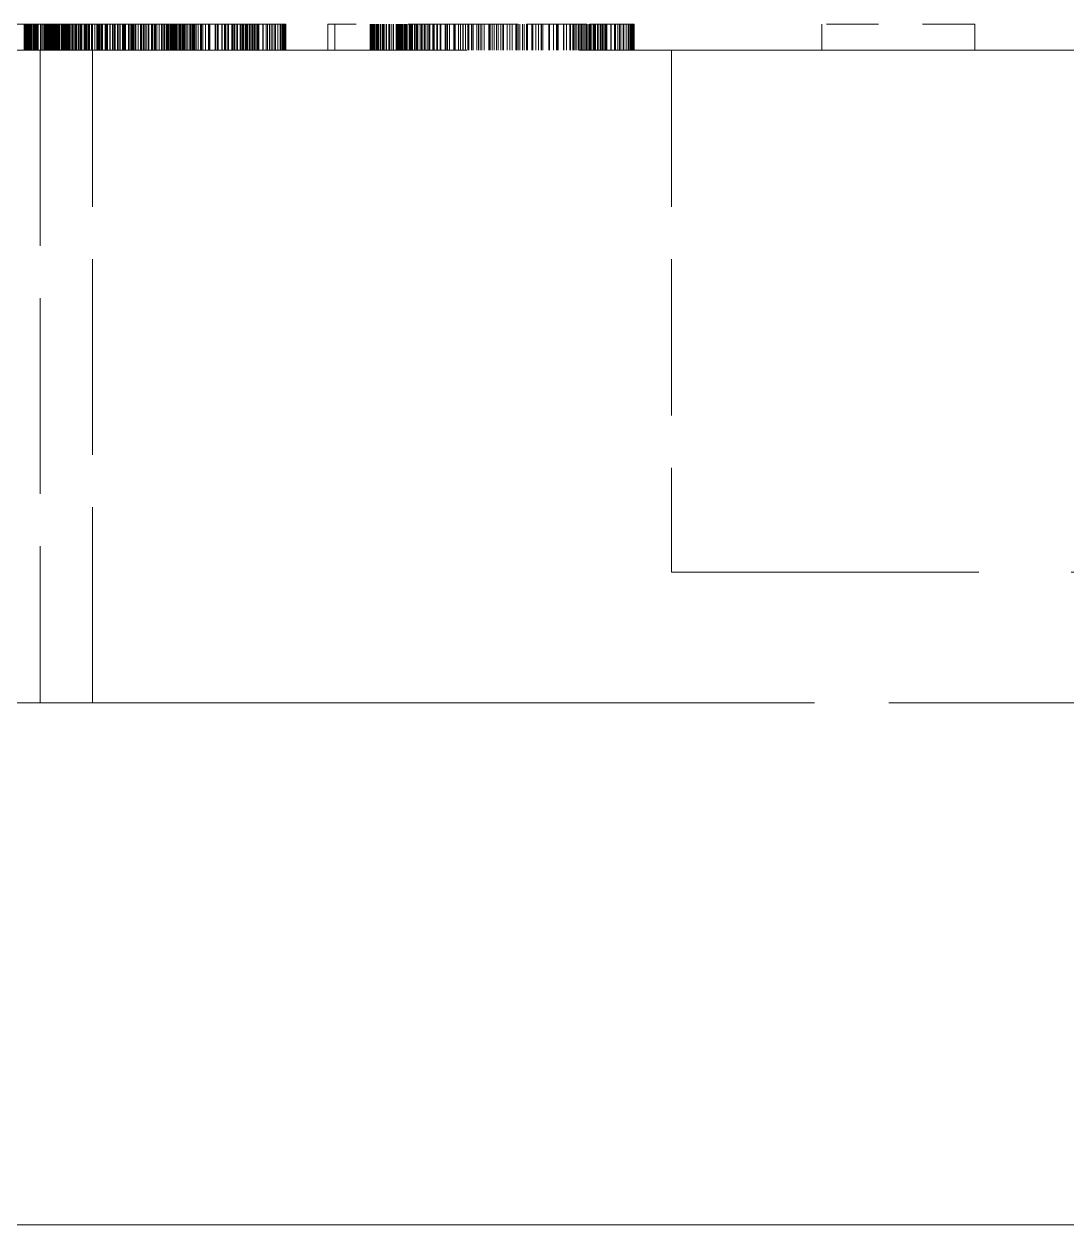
# Model space of a CAD drawing. Extents: x 23 to 587, y 4 to 413.
# Drawn here: x 217.88 to 219.877, y 192.674 to 194.974 of the extents above; entities that cross this region are included whole.
import ezdxf

# ---------------------------------------------------------------- set-up
doc = ezdxf.new("R2010")
doc.units = 0
doc.linetypes.add('DASHED', pattern=[15, 12, -3])
doc.layers.get('0').update_dxf_attribs({"lineweight": 13})

# ---------------------------------------------------------------- blocks, each defined once
blk = doc.blocks.new('BLOCK372')
at = {"color": 7, "linetype": 'DASHED', "lineweight": 13, "ltscale": 0.00064413}
blk.add_line((225.3279, 127), (225.3021, 127), dxfattribs=at)
at = {"color": 7, "linetype": 'DASHED', "lineweight": 13, "ltscale": 0.0025}
for p, q in [((225.3279, 126.9), (225.3279, 127)), ((225.3293, 126.9), (225.3293, 127)), ((225.3293, 126.9), (225.3293, 127)), ((225.3321, 126.9), (225.3321, 127)), ((225.3349, 126.9), (225.3349, 127)), ((225.3365, 126.9), (225.3365, 127)), ((225.3388, 126.9), (225.3388, 127)), ((225.3389, 126.9), (225.3389, 127)), ((225.3414, 126.9), (225.3414, 127)), ((225.3419, 126.9), (225.3419, 127)), ((225.3469, 126.9), (225.3469, 127)), ((225.35, 126.9), (225.35, 127)), ((225.3501, 126.9), (225.3501, 127)), ((225.3516, 126.9), (225.3516, 127)), ((225.3529, 126.9), (225.3529, 127)), ((225.3555, 126.9), (225.3555, 127)), ((225.3594, 126.9), (225.3594, 127)), ((225.3595, 126.9), (225.3595, 127)), ((225.3646, 126.9), (225.3646, 127)), ((225.3665, 126.9), (225.3665, 127)), ((225.3698, 126.9), (225.3698, 127)), ((225.3712, 126.9), (225.3712, 127)), ((225.3731, 126.9), (225.3731, 127)), ((225.3741, 126.9), (225.3741, 127)), ((225.3778, 126.9), (225.3778, 127)), ((225.3814, 126.9), (225.3814, 127)), ((225.3822, 126.9), (225.3822, 127)), ((225.3908, 126.9), (225.3908, 127)), ((225.3911, 126.9), (225.3911, 127)), ((225.3927, 126.9), (225.3927, 127)), ((225.3941, 126.9), (225.3941, 127)), ((225.3999, 126.9), (225.3999, 127)), ((225.4046, 126.9), (225.4046, 127)), ((225.408, 126.9), (225.408, 127)), ((225.4095, 126.9), (225.4095, 127)), ((225.4144, 126.9), (225.4144, 127)), ((225.4183, 126.9), (225.4183, 127)), ((225.4196, 126.9), (225.4196, 127)), ((225.423, 126.9), (225.423, 127)), ((225.4238, 126.9), (225.4238, 127)), ((225.4242, 126.9), (225.4242, 127)), ((225.4249, 126.9), (225.4249, 127)), ((225.4263, 126.9), (225.4263, 127)), ((225.4275, 126.9), (225.4275, 127)), ((225.4299, 126.9), (225.4299, 127)), ((225.4301, 126.9), (225.4301, 127)), ((225.4317, 126.9), (225.4317, 127)), ((225.4321, 126.9), (225.4321, 127)), ((225.435, 126.9), (225.435, 127)), ((225.4364, 126.9), (225.4364, 127)), ((225.4375, 126.9), (225.4375, 127)), ((225.4392, 126.9), (225.4392, 127)), ((225.4411, 126.9), (225.4411, 127)), ((225.4416, 126.9), (225.4416, 127)), ((225.4448, 126.9), (225.4448, 127)), ((225.4461, 126.9), (225.4461, 127)), ((225.4496, 126.9), (225.4496, 127)), ((225.4525, 126.9), (225.4525, 127)), ((225.4537, 126.9), (225.4537, 127)), ((225.4565, 126.9), (225.4565, 127)), ((225.4588, 126.9), (225.4588, 127)), ((225.4591, 126.9), (225.4591, 127)), ((225.4595, 126.9), (225.4595, 127)), ((225.4641, 126.9), (225.4641, 127)), ((225.4643, 126.9), (225.4643, 127)), ((225.4699, 126.9), (225.4699, 127)), ((225.4727, 126.9), (225.4727, 127)), ((225.4749, 126.9), (225.4749, 127)), ((225.4766, 126.9), (225.4766, 127)), ((225.4801, 126.9), (225.4801, 127)), ((225.4814, 126.9), (225.4814, 127)), ((225.4822, 126.9), (225.4822, 127)), ((225.4859, 126.9), (225.4859, 127)), ((225.4893, 126.9), (225.4893, 127)), ((225.4929, 126.9), (225.4929, 127)), ((225.4946, 126.9), (225.4946, 127)), ((225.4959, 126.9), (225.4959, 127)), ((225.4988, 126.9), (225.4988, 127)), ((225.4995, 126.9), (225.4995, 127)), ((225.5025, 126.9), (225.5025, 127)), ((225.5043, 126.9), (225.5043, 127)), ((225.511, 126.9), (225.511, 127)), ((225.5117, 126.9), (225.5117, 127)), ((225.5155, 126.9), (225.5155, 127)), ((225.5159, 126.9), (225.5159, 127)), ((225.5161, 126.9), (225.5161, 127)), ((225.5222, 126.9), (225.5222, 127)), ((225.5244, 126.9), (225.5244, 127)), ((225.5265, 126.9), (225.5265, 127)), ((225.5275, 126.9), (225.5275, 127)), ((225.5302, 126.9), (225.5302, 127)), ((225.537, 126.9), (225.537, 127)), ((225.5373, 126.9), (225.5373, 127)), ((225.5387, 126.9), (225.5387, 127)), ((225.5447, 126.9), (225.5447, 127)), ((225.5454, 126.9), (225.5454, 127)), ((225.548, 126.9), (225.548, 127)), ((225.5482, 126.9), (225.5482, 127)), ((225.5494, 126.9), (225.5494, 127)), ((225.5585, 126.9), (225.5585, 127)), ((225.5596, 126.9), (225.5596, 127)), ((225.5617, 126.9), (225.5617, 127)), ((225.5631, 126.9), (225.5631, 127)), ((225.5656, 126.9), (225.5656, 127)), ((225.5689, 126.9), (225.5689, 127)), ((225.5739, 126.9), (225.5739, 127)), ((225.5749, 126.9), (225.5749, 127)), ((225.5775, 126.9), (225.5775, 127)), ((225.579, 126.9), (225.579, 127)), ((225.5863, 126.9), (225.5863, 127)), ((225.5886, 126.9), (225.5886, 127)), ((225.5889, 126.9), (225.5889, 127)), ((225.589, 126.9), (225.589, 127)), ((225.5907, 126.9), (225.5907, 127)), ((225.599, 126.9), (225.599, 127)), ((225.5992, 126.9), (225.5992, 127)), ((225.6068, 126.9), (225.6068, 127)), ((225.6088, 126.9), (225.6088, 127)), ((225.6101, 126.9), (225.6101, 127)), ((225.6127, 126.9), (225.6127, 127)), ((225.6145, 126.9), (225.6145, 127)), ((225.6163, 126.9), (225.6163, 127)), ((225.6186, 126.9), (225.6186, 127)), ((225.6234, 126.9), (225.6234, 127)), ((225.6266, 126.9), (225.6266, 127)), ((225.6284, 126.9), (225.6284, 127)), ((225.6381, 126.9), (225.6381, 127)), ((225.6405, 126.9), (225.6405, 127)), ((225.6411, 126.9), (225.6411, 127)), ((225.6433, 126.9), (225.6433, 127)), ((225.6453, 126.9), (225.6453, 127)), ((225.6461, 126.9), (225.6461, 127)), ((225.6477, 126.9), (225.6477, 127)), ((225.6562, 126.9), (225.6562, 127)), ((225.6574, 126.9), (225.6574, 127)), ((225.658, 126.9), (225.658, 127)), ((225.6669, 126.9), (225.6669, 127)), ((225.6717, 126.9), (225.6717, 127)), ((225.6751, 126.9), (225.6751, 127)), ((225.6757, 126.9), (225.6757, 127)), ((225.6758, 126.9), (225.6758, 127)), ((225.6764, 126.9), (225.6764, 127)), ((225.6853, 126.9), (225.6853, 127)), ((225.6859, 126.9), (225.6859, 127)), ((225.6878, 126.9), (225.6878, 127)), ((225.6945, 126.9), (225.6945, 127)), ((225.6956, 126.9), (225.6956, 127)), ((225.7044, 126.9), (225.7044, 127)), ((225.7058, 126.9), (225.7058, 127)), ((225.7077, 126.9), (225.7077, 127)), ((225.7097, 126.9), (225.7097, 127)), ((225.7142, 126.9), (225.7142, 127)), ((225.7166, 126.9), (225.7166, 127)), ((225.7279, 126.9), (225.7279, 127)), ((225.7279, 126.9), (225.7279, 127)), ((225.7326, 126.9), (225.7326, 127)), ((225.7349, 126.9), (225.7349, 127)), ((225.7397, 126.9), (225.7397, 127)), ((225.7412, 126.9), (225.7412, 127)), ((225.7436, 126.9), (225.7436, 127)), ((225.7473, 126.9), (225.7473, 127)), ((225.7521, 126.9), (225.7521, 127)), ((225.7544, 126.9), (225.7544, 127)), ((225.7567, 126.9), (225.7567, 127)), ((225.765, 126.9), (225.765, 127)), ((225.765, 126.9), (225.765, 127)), ((225.7738, 126.9), (225.7738, 127)), ((225.7756, 126.9), (225.7756, 127)), ((225.7796, 126.9), (225.7796, 127)), ((225.786, 126.9), (225.786, 127)), ((225.7877, 126.9), (225.7877, 127)), ((225.7943, 126.9), (225.7943, 127)), ((225.7962, 126.9), (225.7962, 127)), ((225.8036, 126.9), (225.8036, 127)), ((225.8064, 126.9), (225.8064, 127)), ((225.8163, 126.9), (225.8163, 127)), ((225.82, 126.9), (225.82, 127)), ((225.8262, 126.9), (225.8262, 127)), ((225.8286, 126.9), (225.8286, 127)), ((225.831, 126.9), (225.831, 127)), ((225.8361, 126.9), (225.8361, 127)), ((225.845, 126.9), (225.845, 127)), ((225.8461, 126.9), (225.8461, 127)), ((225.8546, 126.9), (225.8546, 127)), ((225.8564, 126.9), (225.8564, 127)), ((225.8632, 126.9), (225.8632, 127)), ((225.8667, 126.9), (225.8667, 127)), ((225.8669, 126.9), (225.8669, 127)), ((225.8741, 126.9), (225.8741, 127)), ((225.8773, 126.9), (225.8773, 127)), ((225.8775, 126.9), (225.8775, 127)), ((225.8807, 126.9), (225.8807, 127)), ((225.8818, 126.9), (225.8818, 127)), ((225.8866, 126.9), (225.8866, 127)), ((225.8884, 126.9), (225.8884, 127)), ((225.8917, 126.9), (225.8917, 127)), ((225.8931, 126.9), (225.8931, 127)), ((225.8965, 126.9), (225.8965, 127)), ((225.8994, 126.9), (225.8994, 127)), ((225.9014, 126.9), (225.9014, 127)), ((225.9036, 126.9), (225.9036, 127)), ((225.9063, 126.9), (225.9063, 127)), ((225.91, 126.9), (225.91, 127)), ((225.9107, 126.9), (225.9107, 127)), ((225.9113, 126.9), (225.9113, 127)), ((225.9164, 126.9), (225.9164, 127)), ((225.9215, 126.9), (225.9215, 127)), ((225.9221, 126.9), (225.9221, 127)), ((225.923, 126.9), (225.923, 127)), ((225.9266, 126.9), (225.9266, 127)), ((225.9319, 126.9), (225.9319, 127)), ((225.9338, 126.9), (225.9338, 127)), ((225.9372, 126.9), (225.9372, 127)), ((225.9387, 126.9), (225.9387, 127)), ((225.9409, 126.9), (225.9409, 127)), ((225.9411, 126.9), (225.9411, 127)), ((225.9426, 126.9), (225.9426, 127)), ((225.9432, 126.9), (225.9432, 127)), ((225.9483, 126.9), (225.9483, 127)), ((225.9557, 126.9), (225.9557, 127)), ((225.9634, 126.9), (225.9634, 127)), ((225.9653, 126.9), (225.9653, 127)), ((225.9712, 126.9), (225.9712, 127)), ((225.975, 126.9), (225.975, 127)), ((225.9756, 126.9), (225.9756, 127)), ((225.9791, 126.9), (225.9791, 127)), ((225.9818, 126.9), (225.9818, 127)), ((225.9872, 126.9), (225.9872, 127)), ((225.9954, 126.9), (225.9954, 127)), ((226.0038, 126.9), (226.0038, 127)), ((226.004, 126.9), (226.004, 127)), ((226.0052, 126.9), (226.0052, 127)), ((226.0074, 126.9), (226.0074, 127)), ((226.0124, 126.9), (226.0124, 127)), ((226.0224, 126.9), (226.0224, 127)), ((226.034, 126.9), (226.034, 127)), ((226.0362, 126.9), (226.0362, 127)), ((226.0394, 126.9), (226.0394, 127)), ((226.0604, 126.9), (226.0604, 127)), ((226.0612, 126.9), (226.0612, 127)), ((226.0621, 126.9), (226.0621, 127)), ((226.0695, 126.9), (226.0695, 127)), ((226.0712, 126.9), (226.0712, 127)), ((226.0852, 126.9), (226.0852, 127)), ((226.087, 126.9), (226.087, 127)), ((226.096, 126.9), (226.096, 127)), ((226.0996, 126.9), (226.0996, 127)), ((226.1054, 126.9), (226.1054, 127)), ((226.1112, 126.9), (226.1112, 127)), ((226.1234, 126.9), (226.1234, 127)), ((226.1246, 126.9), (226.1246, 127)), ((226.129, 126.9), (226.129, 127)), ((226.134, 126.9), (226.134, 127)), ((226.1399, 126.9), (226.1399, 127)), ((226.1461, 126.9), (226.1461, 127)), ((226.1551, 126.9), (226.1551, 127)), ((226.1553, 126.9), (226.1553, 127)), ((226.1595, 126.9), (226.1595, 127)), ((226.1641, 126.9), (226.1641, 127)), ((226.1688, 126.9), (226.1688, 127)), ((226.175, 126.9), (226.175, 127)), ((226.1786, 126.9), (226.1786, 127)), ((226.1811, 126.9), (226.1811, 127)), ((226.1829, 126.9), (226.1829, 127)), ((226.1835, 126.9), (226.1835, 127)), ((226.1906, 126.9), (226.1906, 127)), ((226.1919, 126.9), (226.1919, 127)), ((226.1935, 126.9), (226.1935, 127)), ((226.2009, 126.9), (226.2009, 127)), ((226.2013, 126.9), (226.2013, 127)), ((226.2047, 126.9), (226.2047, 127)), ((226.2093, 126.9), (226.2093, 127)), ((226.2094, 126.9), (226.2094, 127)), ((226.2108, 126.9), (226.2108, 127)), ((226.2158, 126.9), (226.2158, 127)), ((226.2162, 126.9), (226.2162, 127)), ((226.2209, 126.9), (226.2209, 127)), ((226.2213, 126.9), (226.2213, 127)), ((226.2244, 126.9), (226.2244, 127)), ((226.2246, 126.9), (226.2246, 127)), ((226.2248, 126.9), (226.2248, 127)), ((226.2262, 126.9), (226.2262, 127)), ((226.2263, 126.9), (226.2263, 127)), ((226.227, 126.9), (226.227, 127)), ((226.242, 126.9), (226.242, 127)), ((226.2432, 126.9), (226.2432, 127)), ((226.2559, 126.9), (226.2559, 127)), ((226.26, 126.9), (226.26, 127)), ((226.2687, 126.9), (226.2687, 127)), ((226.275, 126.9), (226.275, 127)), ((226.2803, 126.9), (226.2803, 127)), ((226.2884, 126.9), (226.2884, 127)), ((226.2909, 126.9), (226.2909, 127)), ((226.3001, 126.9), (226.3001, 127)), ((226.3002, 126.9), (226.3002, 127)), ((226.3085, 126.9), (226.3085, 127)), ((226.3101, 126.9), (226.3101, 127)), ((226.3155, 126.9), (226.3155, 127)), ((226.3184, 126.9), (226.3184, 127)), ((226.3212, 126.9), (226.3212, 127)), ((226.3234, 126.9), (226.3234, 127)), ((226.3255, 126.9), (226.3255, 127)), ((226.3271, 126.9), (226.3271, 127)), ((226.3285, 126.9), (226.3285, 127)), ((226.3295, 126.9), (226.3295, 127)), ((226.3301, 126.9), (226.3301, 127)), ((226.3305, 126.9), (226.3305, 127)), ((226.492, 126.9), (226.492, 127)), ((226.5179, 126.9), (226.5179, 127)), ((226.6538, 126.9), (226.6538, 127)), ((226.6541, 126.9), (226.6541, 127)), ((226.6548, 126.9), (226.6548, 127)), ((226.6558, 126.9), (226.6558, 127)), ((226.6572, 126.9), (226.6572, 127)), ((226.6588, 126.9), (226.6588, 127)), ((226.6608, 126.9), (226.6608, 127)), ((226.663, 126.9), (226.663, 127)), ((226.6658, 126.9), (226.6658, 127)), ((226.6687, 126.9), (226.6687, 127)), ((226.6702, 126.9), (226.6702, 127)), ((226.6752, 126.9), (226.6752, 127)), ((226.6756, 126.9), (226.6756, 127)), ((226.6766, 126.9), (226.6766, 127)), ((226.6807, 126.9), (226.6807, 127)), ((226.6838, 126.9), (226.6838, 127)), ((226.6867, 126.9), (226.6867, 127)), ((226.6931, 126.9), (226.6931, 127)), ((226.6932, 126.9), (226.6932, 127)), ((226.7002, 126.9), (226.7002, 127)), ((226.7036, 126.9), (226.7036, 127)), ((226.7078, 126.9), (226.7078, 127)), ((226.7152, 126.9), (226.7152, 127)), ((226.7159, 126.9), (226.7159, 127)), ((226.7245, 126.9), (226.7245, 127)), ((226.7279, 126.9), (226.7279, 127)), ((226.7337, 126.9), (226.7337, 127)), ((226.7418, 126.9), (226.7418, 127)), ((226.7433, 126.9), (226.7433, 127)), ((226.7534, 126.9), (226.7534, 127)), ((226.7568, 126.9), (226.7568, 127)), ((226.7575, 126.9), (226.7575, 127)), ((226.758, 126.9), (226.758, 127)), ((226.7586, 126.9), (226.7586, 127)), ((226.76, 126.9), (226.76, 127)), ((226.7612, 126.9), (226.7612, 127)), ((226.7636, 126.9), (226.7636, 127)), ((226.7639, 126.9), (226.7639, 127)), ((226.7654, 126.9), (226.7654, 127)), ((226.7688, 126.9), (226.7688, 127)), ((226.7712, 126.9), (226.7712, 127)), ((226.7729, 126.9), (226.7729, 127)), ((226.7748, 126.9), (226.7748, 127)), ((226.7754, 126.9), (226.7754, 127)), ((226.7785, 126.9), (226.7785, 127)), ((226.7834, 126.9), (226.7834, 127)), ((226.7862, 126.9), (226.7862, 127)), ((226.7874, 126.9), (226.7874, 127)), ((226.7902, 126.9), (226.7902, 127)), ((226.7928, 126.9), (226.7928, 127)), ((226.7979, 126.9), (226.7979, 127)), ((226.7981, 126.9), (226.7981, 127)), ((226.8037, 126.9), (226.8037, 127)), ((226.8086, 126.9), (226.8086, 127)), ((226.8103, 126.9), (226.8103, 127)), ((226.8139, 126.9), (226.8139, 127)), ((226.8159, 126.9), (226.8159, 127)), ((226.8231, 126.9), (226.8231, 127)), ((226.8284, 126.9), (226.8284, 127)), ((226.8296, 126.9), (226.8296, 127)), ((226.8333, 126.9), (226.8333, 127)), ((226.8363, 126.9), (226.8363, 127)), ((226.8447, 126.9), (226.8447, 127)), ((226.8497, 126.9), (226.8497, 127)), ((226.8499, 126.9), (226.8499, 127)), ((226.8559, 126.9), (226.8559, 127)), ((226.8613, 126.9), (226.8613, 127)), ((226.8639, 126.9), (226.8639, 127)), ((226.8725, 126.9), (226.8725, 127)), ((226.8784, 126.9), (226.8784, 127)), ((226.8792, 126.9), (226.8792, 127)), ((226.8819, 126.9), (226.8819, 127)), ((226.8933, 126.9), (226.8933, 127)), ((226.8968, 126.9), (226.8968, 127)), ((226.8993, 126.9), (226.8993, 127)), ((226.9086, 126.9), (226.9086, 127)), ((226.9112, 126.9), (226.9112, 127)), ((226.9223, 126.9), (226.9223, 127)), ((226.9227, 126.9), (226.9227, 127)), ((226.9244, 126.9), (226.9244, 127)), ((226.9406, 126.9), (226.9406, 127)), ((226.9439, 126.9), (226.9439, 127)), ((226.9483, 126.9), (226.9483, 127)), ((226.9501, 126.9), (226.9501, 127)), ((226.9572, 126.9), (226.9572, 127)), ((226.9742, 126.9), (226.9742, 127)), ((226.9771, 126.9), (226.9771, 127)), ((226.979, 126.9), (226.979, 127)), ((226.9798, 126.9), (226.9798, 127)), ((226.9917, 126.9), (226.9917, 127)), ((226.9998, 126.9), (226.9998, 127)), ((227.0088, 126.9), (227.0088, 127)), ((227.0095, 126.9), (227.0095, 127)), ((227.0096, 126.9), (227.0096, 127)), ((227.0191, 126.9), (227.0191, 127)), ((227.0282, 126.9), (227.0282, 127)), ((227.0311, 126.9), (227.0311, 127)), ((227.0414, 126.9), (227.0414, 127)), ((227.0435, 126.9), (227.0435, 127)), ((227.0479, 126.9), (227.0479, 127)), ((227.0617, 126.9), (227.0617, 127)), ((227.0687, 126.9), (227.0687, 127)), ((227.0749, 126.9), (227.0749, 127)), ((227.081, 126.9), (227.081, 127)), ((227.0905, 126.9), (227.0905, 127)), ((227.1076, 126.9), (227.1076, 127)), ((227.1085, 126.9), (227.1085, 127)), ((227.1121, 126.9), (227.1121, 127)), ((227.1134, 126.9), (227.1134, 127)), ((227.1214, 126.9), (227.1214, 127)), ((227.1281, 126.9), (227.1281, 127)), ((227.1373, 126.9), (227.1373, 127)), ((227.1439, 126.9), (227.1439, 127)), ((227.1537, 126.9), (227.1537, 127)), ((227.1623, 126.9), (227.1623, 127)), ((227.1648, 126.9), (227.1648, 127)), ((227.1787, 126.9), (227.1787, 127)), ((227.1788, 126.9), (227.1788, 127)), ((227.1884, 126.9), (227.1884, 127)), ((227.197, 126.9), (227.197, 127)), ((227.211, 126.9), (227.211, 127)), ((227.2155, 126.9), (227.2155, 127)), ((227.2208, 126.9), (227.2208, 127)), ((227.2269, 126.9), (227.2269, 127)), ((227.2373, 126.9), (227.2373, 127)), ((227.2437, 126.9), (227.2437, 127)), ((227.2526, 126.9), (227.2526, 127)), ((227.2568, 126.9), (227.2568, 127)), ((227.2725, 126.9), (227.2725, 127)), ((227.2748, 126.9), (227.2748, 127)), ((227.277, 126.9), (227.277, 127)), ((227.2876, 126.9), (227.2876, 127)), ((227.299, 126.9), (227.299, 127)), ((227.3087, 126.9), (227.3087, 127)), ((227.3094, 126.9), (227.3094, 127)), ((227.3156, 126.9), (227.3156, 127)), ((227.3378, 126.9), (227.3378, 127)), ((227.339, 126.9), (227.339, 127)), ((227.3411, 126.9), (227.3411, 127)), ((227.3561, 126.9), (227.3561, 127)), ((227.3677, 126.9), (227.3677, 127)), ((227.3699, 126.9), (227.3699, 127)), ((227.3731, 126.9), (227.3731, 127)), ((227.3942, 126.9), (227.3942, 127)), ((227.395, 126.9), (227.395, 127)), ((227.3959, 126.9), (227.3959, 127)), ((227.405, 126.9), (227.405, 127)), ((227.4189, 126.9), (227.4189, 127)), ((227.4207, 126.9), (227.4207, 127)), ((227.4297, 126.9), (227.4297, 127)), ((227.4334, 126.9), (227.4334, 127)), ((227.4391, 126.9), (227.4391, 127)), ((227.445, 126.9), (227.445, 127)), ((227.4521, 126.9), (227.4521, 127)), ((227.4571, 126.9), (227.4571, 127)), ((227.4583, 126.9), (227.4583, 127)), ((227.4627, 126.9), (227.4627, 127)), ((227.4678, 126.9), (227.4678, 127)), ((227.4737, 126.9), (227.4737, 127)), ((227.4798, 126.9), (227.4798, 127)), ((227.4839, 126.9), (227.4839, 127)), ((227.4888, 126.9), (227.4888, 127)), ((227.489, 126.9), (227.489, 127)), ((227.4932, 126.9), (227.4932, 127)), ((227.4978, 126.9), (227.4978, 127)), ((227.5025, 126.9), (227.5025, 127)), ((227.5088, 126.9), (227.5088, 127)), ((227.5124, 126.9), (227.5124, 127)), ((227.5148, 126.9), (227.5148, 127)), ((227.5167, 126.9), (227.5167, 127)), ((227.5244, 126.9), (227.5244, 127)), ((227.5257, 126.9), (227.5257, 127)), ((227.5272, 126.9), (227.5272, 127)), ((227.5346, 126.9), (227.5346, 127)), ((227.5351, 126.9), (227.5351, 127)), ((227.5385, 126.9), (227.5385, 127)), ((227.543, 126.9), (227.543, 127)), ((227.5431, 126.9), (227.5431, 127)), ((227.5445, 126.9), (227.5445, 127)), ((227.5496, 126.9), (227.5496, 127)), ((227.5499, 126.9), (227.5499, 127)), ((227.5546, 126.9), (227.5546, 127)), ((227.555, 126.9), (227.555, 127)), ((227.5582, 126.9), (227.5582, 127)), ((227.5584, 126.9), (227.5584, 127)), ((227.5586, 126.9), (227.5586, 127)), ((227.56, 126.9), (227.56, 127)), ((227.5601, 126.9), (227.5601, 127)), ((227.5607, 126.9), (227.5607, 127)), ((227.5758, 126.9), (227.5758, 127)), ((227.577, 126.9), (227.577, 127)), ((227.5897, 126.9), (227.5897, 127)), ((227.5937, 126.9), (227.5937, 127)), ((227.6025, 126.9), (227.6025, 127)), ((227.6088, 126.9), (227.6088, 127)), ((227.6141, 126.9), (227.6141, 127)), ((227.6221, 126.9), (227.6221, 127)), ((227.6246, 126.9), (227.6246, 127)), ((227.6338, 126.9), (227.6338, 127)), ((227.634, 126.9), (227.634, 127)), ((227.6422, 126.9), (227.6422, 127)), ((227.6439, 126.9), (227.6439, 127)), ((227.6492, 126.9), (227.6492, 127)), ((227.6522, 126.9), (227.6522, 127)), ((227.6549, 126.9), (227.6549, 127)), ((227.6572, 126.9), (227.6572, 127)), ((227.6592, 126.9), (227.6592, 127)), ((227.6609, 126.9), (227.6609, 127)), ((227.6622, 126.9), (227.6622, 127)), ((227.6632, 126.9), (227.6632, 127)), ((227.6639, 126.9), (227.6639, 127)), ((227.6642, 126.9), (227.6642, 127)), ((228.3841, 126.9), (228.3841, 127)), ((228.9693, 126.9), (228.9693, 127))]:
    blk.add_line(p, q, dxfattribs=at)
at = {"color": 7, "linetype": 'DASHED', "lineweight": 13, "ltscale": 0.00113}
blk.add_line((225.3731, 127), (225.3279, 127), dxfattribs=at)
at = {"color": 7, "linetype": 'DASHED', "lineweight": 13, "ltscale": 0.000329152}
blk.add_line((225.3778, 127), (225.3646, 127), dxfattribs=at)
at = {"color": 7, "linetype": 'DASHED', "lineweight": 13, "ltscale": 0.000332714}
blk.add_line((225.3911, 127), (225.3778, 127), dxfattribs=at)
at = {"color": 7, "linetype": 'DASHED', "lineweight": 13, "ltscale": 0.000337645}
blk.add_line((225.4046, 127), (225.3911, 127), dxfattribs=at)
at = {"color": 7, "linetype": 'DASHED', "lineweight": 13, "ltscale": 0.000341971}
blk.add_line((225.4183, 127), (225.4046, 127), dxfattribs=at)
at = {"color": 7, "linetype": 'DASHED', "lineweight": 13, "ltscale": 0.000346114}
blk.add_line((225.4321, 127), (225.4183, 127), dxfattribs=at)
at = {"color": 7, "linetype": 'DASHED', "lineweight": 13, "ltscale": 0.000350077}
blk.add_line((225.4461, 127), (225.4321, 127), dxfattribs=at)
at = {"color": 7, "linetype": 'DASHED', "lineweight": 13, "ltscale": 0.000334514}
blk.add_line((225.4595, 127), (225.4461, 127), dxfattribs=at)
at = {"color": 7, "linetype": 'DASHED', "lineweight": 13, "ltscale": 0.000331242}
blk.add_line((225.4727, 127), (225.4595, 127), dxfattribs=at)
at = {"color": 7, "linetype": 'DASHED', "lineweight": 13, "ltscale": 0.000327817}
blk.add_line((225.4859, 127), (225.4727, 127), dxfattribs=at)
at = {"color": 7, "linetype": 'DASHED', "lineweight": 13, "ltscale": 0.000324551}
blk.add_line((225.4988, 127), (225.4859, 127), dxfattribs=at)
at = {"color": 7, "linetype": 'DASHED', "lineweight": 13, "ltscale": 0.000321096}
blk.add_line((225.5117, 127), (225.4988, 127), dxfattribs=at)
at = {"color": 7, "linetype": 'DASHED', "lineweight": 13, "ltscale": 0.000317654}
blk.add_line((225.5244, 127), (225.5117, 127), dxfattribs=at)
at = {"color": 7, "linetype": 'DASHED', "lineweight": 13, "ltscale": 0.000314743}
blk.add_line((225.537, 127), (225.5244, 127), dxfattribs=at)
at = {"color": 7, "linetype": 'DASHED', "lineweight": 13, "ltscale": 0.000311319}
blk.add_line((225.5494, 127), (225.537, 127), dxfattribs=at)
at = {"color": 7, "linetype": 'DASHED', "lineweight": 13, "ltscale": 0.00030807}
blk.add_line((225.5617, 127), (225.5494, 127), dxfattribs=at)
at = {"color": 7, "linetype": 'DASHED', "lineweight": 13, "ltscale": 0.000304791}
blk.add_line((225.5739, 127), (225.5617, 127), dxfattribs=at)
at = {"color": 7, "linetype": 'DASHED', "lineweight": 13, "ltscale": 0.000309444}
blk.add_line((225.5863, 127), (225.5739, 127), dxfattribs=at)
at = {"color": 7, "linetype": 'DASHED', "lineweight": 13, "ltscale": 0.000322888}
blk.add_line((225.5992, 127), (225.5863, 127), dxfattribs=at)
at = {"color": 7, "linetype": 'DASHED', "lineweight": 13, "ltscale": 0.000335968}
blk.add_line((225.6127, 127), (225.5992, 127), dxfattribs=at)
at = {"color": 7, "linetype": 'DASHED', "lineweight": 13, "ltscale": 0.000349242}
blk.add_line((225.6266, 127), (225.6127, 127), dxfattribs=at)
at = {"color": 7, "linetype": 'DASHED', "lineweight": 13, "ltscale": 0.00036213}
blk.add_line((225.6411, 127), (225.6266, 127), dxfattribs=at)
at = {"color": 7, "linetype": 'DASHED', "lineweight": 13, "ltscale": 0.000375596}
blk.add_line((225.6562, 127), (225.6411, 127), dxfattribs=at)
at = {"color": 7, "linetype": 'DASHED', "lineweight": 13, "ltscale": 0.000388515}
blk.add_line((225.6717, 127), (225.6562, 127), dxfattribs=at)
at = {"color": 7, "linetype": 'DASHED', "lineweight": 13, "ltscale": 0.000401765}
blk.add_line((225.6878, 127), (225.6717, 127), dxfattribs=at)
at = {"color": 7, "linetype": 'DASHED', "lineweight": 13, "ltscale": 0.000415039}
blk.add_line((225.7044, 127), (225.6878, 127), dxfattribs=at)
at = {"color": 7, "linetype": 'DASHED', "lineweight": 13, "ltscale": 0.000428119}
blk.add_line((225.7215, 127), (225.7044, 127), dxfattribs=at)
at = {"color": 7, "linetype": 'DASHED', "lineweight": 13, "ltscale": 0.000277774}
blk.add_line((225.7326, 127), (225.7215, 127), dxfattribs=at)
at = {"color": 7, "linetype": 'DASHED', "lineweight": 13, "ltscale": 0.000273802}
blk.add_line((225.7436, 127), (225.7326, 127), dxfattribs=at)
at = {"color": 7, "linetype": 'DASHED', "lineweight": 13, "ltscale": 0.000270157}
blk.add_line((225.7544, 127), (225.7436, 127), dxfattribs=at)
at = {"color": 7, "linetype": 'DASHED', "lineweight": 13, "ltscale": 0.000267079}
blk.add_line((225.765, 127), (225.7544, 127), dxfattribs=at)
at = {"color": 7, "linetype": 'DASHED', "lineweight": 13, "ltscale": 0.000263652}
blk.add_line((225.7756, 127), (225.765, 127), dxfattribs=at)
at = {"color": 7, "linetype": 'DASHED', "lineweight": 13, "ltscale": 0.000260043}
blk.add_line((225.786, 127), (225.7756, 127), dxfattribs=at)
at = {"color": 7, "linetype": 'DASHED', "lineweight": 13, "ltscale": 0.000256385}
blk.add_line((225.7962, 127), (225.786, 127), dxfattribs=at)
at = {"color": 7, "linetype": 'DASHED', "lineweight": 13, "ltscale": 0.000252757}
blk.add_line((225.8064, 127), (225.7962, 127), dxfattribs=at)
at = {"color": 7, "linetype": 'DASHED', "lineweight": 13, "ltscale": 0.000249717}
blk.add_line((225.8163, 127), (225.8064, 127), dxfattribs=at)
at = {"color": 7, "linetype": 'DASHED', "lineweight": 13, "ltscale": 0.000246277}
blk.add_line((225.8262, 127), (225.8163, 127), dxfattribs=at)
at = {"color": 7, "linetype": 'DASHED', "lineweight": 13, "ltscale": 0.000246609}
blk.add_line((225.8361, 127), (225.8262, 127), dxfattribs=at)
at = {"color": 7, "linetype": 'DASHED', "lineweight": 13, "ltscale": 0.000251829}
blk.add_line((225.8461, 127), (225.8361, 127), dxfattribs=at)
at = {"color": 7, "linetype": 'DASHED', "lineweight": 13, "ltscale": 0.000256531}
blk.add_line((225.8564, 127), (225.8461, 127), dxfattribs=at)
at = {"color": 7, "linetype": 'DASHED', "lineweight": 13, "ltscale": 0.000261427}
blk.add_line((225.8669, 127), (225.8564, 127), dxfattribs=at)
at = {"color": 7, "linetype": 'DASHED', "lineweight": 13, "ltscale": 0.000266629}
blk.add_line((225.8775, 127), (225.8669, 127), dxfattribs=at)
at = {"color": 7, "linetype": 'DASHED', "lineweight": 13, "ltscale": 0.000271324}
blk.add_line((225.8884, 127), (225.8775, 127), dxfattribs=at)
at = {"color": 7, "linetype": 'DASHED', "lineweight": 13, "ltscale": 0.000276382}
blk.add_line((225.8994, 127), (225.8884, 127), dxfattribs=at)
at = {"color": 7, "linetype": 'DASHED', "lineweight": 13, "ltscale": 0.00028106}
blk.add_line((225.9107, 127), (225.8994, 127), dxfattribs=at)
at = {"color": 7, "linetype": 'DASHED', "lineweight": 13, "ltscale": 0.000286118}
blk.add_line((225.9221, 127), (225.9107, 127), dxfattribs=at)
at = {"color": 7, "linetype": 'DASHED', "lineweight": 13, "ltscale": 0.000290981}
blk.add_line((225.9338, 127), (225.9221, 127), dxfattribs=at)
at = {"color": 7, "linetype": 'DASHED', "lineweight": 13, "ltscale": 0.000179442}
blk.add_line((225.9409, 127), (225.9338, 127), dxfattribs=at)
at = {"color": 7, "linetype": 'DASHED', "lineweight": 13, "ltscale": 0.000183107}
blk.add_line((225.9483, 127), (225.9409, 127), dxfattribs=at)
at = {"color": 7, "linetype": 'DASHED', "lineweight": 13, "ltscale": 0.00018673}
blk.add_line((225.9557, 127), (225.9483, 127), dxfattribs=at)
at = {"color": 7, "linetype": 'DASHED', "lineweight": 13, "ltscale": 0.000191125}
blk.add_line((225.9634, 127), (225.9557, 127), dxfattribs=at)
at = {"color": 7, "linetype": 'DASHED', "lineweight": 13, "ltscale": 0.000194604}
blk.add_line((225.9712, 127), (225.9634, 127), dxfattribs=at)
at = {"color": 7, "linetype": 'DASHED', "lineweight": 13, "ltscale": 0.000198419}
blk.add_line((225.9791, 127), (225.9712, 127), dxfattribs=at)
at = {"color": 7, "linetype": 'DASHED', "lineweight": 13, "ltscale": 0.000202641}
blk.add_line((225.9872, 127), (225.9791, 127), dxfattribs=at)
at = {"color": 7, "linetype": 'DASHED', "lineweight": 13, "ltscale": 0.000206264}
blk.add_line((225.9954, 127), (225.9872, 127), dxfattribs=at)
at = {"color": 7, "linetype": 'DASHED', "lineweight": 13, "ltscale": 0.000209935}
blk.add_line((226.0038, 127), (225.9954, 127), dxfattribs=at)
at = {"color": 7, "linetype": 'DASHED', "lineweight": 13, "ltscale": 0.000214138}
blk.add_line((226.0124, 127), (226.0038, 127), dxfattribs=at)
at = {"color": 7, "linetype": 'DASHED', "lineweight": 13, "ltscale": 0.004277}
blk.add_line((226.1835, 127), (226.0124, 127), dxfattribs=at)
at = {"color": 7, "linetype": 'DASHED', "lineweight": 13, "ltscale": 0.000544463}
for p, q in [((226.2047, 127), (226.1829, 127)), ((227.5385, 127), (227.5167, 127))]:
    blk.add_line(p, q, dxfattribs=at)
at = {"color": 7, "linetype": 'DASHED', "lineweight": 13, "ltscale": 0.000502419}
blk.add_line((226.2248, 127), (226.2047, 127), dxfattribs=at)
at = {"color": 7, "linetype": 'DASHED', "lineweight": 13, "ltscale": 0.000460243}
blk.add_line((226.2432, 127), (226.2248, 127), dxfattribs=at)
at = {"color": 7, "linetype": 'DASHED', "lineweight": 13, "ltscale": 0.000418568}
blk.add_line((226.26, 127), (226.2432, 127), dxfattribs=at)
at = {"color": 7, "linetype": 'DASHED', "lineweight": 13, "ltscale": 0.000376193}
for p, q in [((226.275, 127), (226.26, 127)), ((227.6088, 127), (227.5937, 127))]:
    blk.add_line(p, q, dxfattribs=at)
at = {"color": 7, "linetype": 'DASHED', "lineweight": 13, "ltscale": 0.000334366}
blk.add_line((226.2884, 127), (226.275, 127), dxfattribs=at)
at = {"color": 7, "linetype": 'DASHED', "lineweight": 13, "ltscale": 0.000292335}
for p, q in [((226.3001, 127), (226.2884, 127)), ((227.6338, 127), (227.6221, 127))]:
    blk.add_line(p, q, dxfattribs=at)
at = {"color": 7, "linetype": 'DASHED', "lineweight": 13, "ltscale": 0.000250298}
blk.add_line((226.3101, 127), (226.3001, 127), dxfattribs=at)
at = {"color": 7, "linetype": 'DASHED', "lineweight": 13, "ltscale": 0.000208116}
blk.add_line((226.3184, 127), (226.3101, 127), dxfattribs=at)
at = {"color": 7, "linetype": 'DASHED', "lineweight": 13, "ltscale": 0.000125239}
for p, q in [((226.3234, 127), (226.3184, 127)), ((227.6572, 127), (227.6522, 127))]:
    blk.add_line(p, q, dxfattribs=at)
at = {"color": 7, "linetype": 'DASHED', "lineweight": 13, "ltscale": 9.21219e-05}
for p, q in [((226.3271, 127), (226.3234, 127)), ((227.6609, 127), (227.6572, 127))]:
    blk.add_line(p, q, dxfattribs=at)
at = {"color": 7, "linetype": 'DASHED', "lineweight": 13, "ltscale": 5.88173e-05}
for p, q in [((226.3295, 127), (226.3271, 127)), ((227.6632, 127), (227.6609, 127))]:
    blk.add_line(p, q, dxfattribs=at)
at = {"color": 7, "linetype": 'DASHED', "lineweight": 13, "ltscale": 2.51441e-05}
for p, q in [((226.3305, 127), (226.3295, 127)), ((227.6642, 127), (227.6632, 127))]:
    blk.add_line(p, q, dxfattribs=at)
at = {"color": 7, "linetype": 'DASHED', "lineweight": 13, "ltscale": 0.012696}
blk.add_line((226.9998, 127), (226.492, 127), dxfattribs=at)
at = {"color": 7, "linetype": 'DASHED', "lineweight": 13, "ltscale": 0.002718}
blk.add_line((227.1085, 127), (226.9998, 127), dxfattribs=at)
at = {"color": 7, "linetype": 'DASHED', "lineweight": 13, "ltscale": 0.002807}
blk.add_line((227.2208, 127), (227.1085, 127), dxfattribs=at)
at = {"color": 7, "linetype": 'DASHED', "lineweight": 13, "ltscale": 0.005782}
blk.add_line((227.4521, 127), (227.2208, 127), dxfattribs=at)
at = {"color": 7, "linetype": 'DASHED', "lineweight": 13, "ltscale": 0.0007944}
blk.add_line((227.4839, 127), (227.4521, 127), dxfattribs=at)
at = {"color": 7, "linetype": 'DASHED', "lineweight": 13, "ltscale": 0.000586469}
blk.add_line((227.5167, 127), (227.4932, 127), dxfattribs=at)
at = {"color": 7, "linetype": 'DASHED', "lineweight": 13, "ltscale": 0.000502443}
blk.add_line((227.5586, 127), (227.5385, 127), dxfattribs=at)
at = {"color": 7, "linetype": 'DASHED', "lineweight": 13, "ltscale": 0.000460219}
blk.add_line((227.577, 127), (227.5586, 127), dxfattribs=at)
at = {"color": 7, "linetype": 'DASHED', "lineweight": 13, "ltscale": 0.000418592}
blk.add_line((227.5937, 127), (227.577, 127), dxfattribs=at)
at = {"color": 7, "linetype": 'DASHED', "lineweight": 13, "ltscale": 0.000334342}
blk.add_line((227.6221, 127), (227.6088, 127), dxfattribs=at)
at = {"color": 7, "linetype": 'DASHED', "lineweight": 13, "ltscale": 0.000250322}
blk.add_line((227.6439, 127), (227.6338, 127), dxfattribs=at)
at = {"color": 7, "linetype": 'DASHED', "lineweight": 13, "ltscale": 0.000208091}
blk.add_line((227.6522, 127), (227.6439, 127), dxfattribs=at)
at = {"color": 7, "linetype": 'DASHED', "lineweight": 13, "ltscale": 0.005423}
blk.add_line((228.601, 127), (228.3841, 127), dxfattribs=at)
at = {"color": 7, "linetype": 'DASHED', "lineweight": 13, "ltscale": 0.00921}
blk.add_line((228.9693, 127), (228.601, 127), dxfattribs=at)
at = {"color": 7, "linetype": 'DASHED', "lineweight": 13, "ltscale": 0.341421}
blk.add_line((222.39, 126.9), (236.0469, 126.9), dxfattribs=at)
at = {"color": 7, "linetype": 'DASHED', "lineweight": 13, "ltscale": 0.0625}
for p, q in [((225.39, 126.9), (225.39, 124.4)), ((225.59, 124.4), (225.59, 126.9))]:
    blk.add_line(p, q, dxfattribs=at)
at = {"color": 7, "linetype": 'DASHED', "lineweight": 13, "ltscale": 2.72336e-05}
blk.add_line((225.4238, 126.9), (225.4249, 126.9), dxfattribs=at)
at = {"color": 7, "linetype": 'DASHED', "lineweight": 13, "ltscale": 6.58656e-05}
blk.add_line((225.4249, 126.9), (225.4275, 126.9), dxfattribs=at)
at = {"color": 7, "linetype": 'DASHED', "lineweight": 13, "ltscale": 0.000105012}
blk.add_line((225.4275, 126.9), (225.4317, 126.9), dxfattribs=at)
at = {"color": 7, "linetype": 'DASHED', "lineweight": 13, "ltscale": 0.000144369}
blk.add_line((225.4317, 126.9), (225.4375, 126.9), dxfattribs=at)
at = {"color": 7, "linetype": 'DASHED', "lineweight": 13, "ltscale": 0.000183007}
blk.add_line((225.4375, 126.9), (225.4448, 126.9), dxfattribs=at)
at = {"color": 7, "linetype": 'DASHED', "lineweight": 13, "ltscale": 0.000222154}
blk.add_line((225.4448, 126.9), (225.4537, 126.9), dxfattribs=at)
at = {"color": 7, "linetype": 'DASHED', "lineweight": 13, "ltscale": 0.000261142}
blk.add_line((225.4537, 126.9), (225.4641, 126.9), dxfattribs=at)
at = {"color": 7, "linetype": 'DASHED', "lineweight": 13, "ltscale": 0.000400645}
blk.add_line((225.4641, 126.9), (225.4801, 126.9), dxfattribs=at)
at = {"color": 7, "linetype": 'DASHED', "lineweight": 13, "ltscale": 0.000483913}
blk.add_line((225.4801, 126.9), (225.4995, 126.9), dxfattribs=at)
at = {"color": 7, "linetype": 'DASHED', "lineweight": 13, "ltscale": 0.000566827}
blk.add_line((225.4995, 126.9), (225.5222, 126.9), dxfattribs=at)
at = {"color": 7, "linetype": 'DASHED', "lineweight": 13, "ltscale": 0.000649538}
blk.add_line((225.5222, 126.9), (225.5482, 126.9), dxfattribs=at)
at = {"color": 7, "linetype": 'DASHED', "lineweight": 13, "ltscale": 0.000733201}
blk.add_line((225.5482, 126.9), (225.5775, 126.9), dxfattribs=at)
at = {"color": 7, "linetype": 'DASHED', "lineweight": 13, "ltscale": 0.000815696}
blk.add_line((225.5775, 126.9), (225.6101, 126.9), dxfattribs=at)
at = {"color": 7, "linetype": 'DASHED', "lineweight": 13, "ltscale": 0.143411}
blk.add_line((231.3265, 126.9), (225.59, 126.9), dxfattribs=at)
at = {"color": 7, "linetype": 'DASHED', "lineweight": 13, "ltscale": 0.000898625}
blk.add_line((225.6101, 126.9), (225.6461, 126.9), dxfattribs=at)
at = {"color": 7, "linetype": 'DASHED', "lineweight": 13, "ltscale": 0.00098207}
blk.add_line((225.6461, 126.9), (225.6853, 126.9), dxfattribs=at)
at = {"color": 7, "linetype": 'DASHED', "lineweight": 13, "ltscale": 0.001065}
blk.add_line((225.6853, 126.9), (225.7279, 126.9), dxfattribs=at)
at = {"color": 7, "linetype": 'DASHED', "lineweight": 13, "ltscale": 0.001148}
blk.add_line((225.7279, 126.9), (225.7738, 126.9), dxfattribs=at)
at = {"color": 7, "linetype": 'DASHED', "lineweight": 13, "ltscale": 0.001153}
blk.add_line((225.7738, 126.9), (225.82, 126.9), dxfattribs=at)
at = {"color": 7, "linetype": 'DASHED', "lineweight": 13, "ltscale": 0.001081}
blk.add_line((225.82, 126.9), (225.8632, 126.9), dxfattribs=at)
at = {"color": 7, "linetype": 'DASHED', "lineweight": 13, "ltscale": 0.001009}
blk.add_line((225.8632, 126.9), (225.9036, 126.9), dxfattribs=at)
at = {"color": 7, "linetype": 'DASHED', "lineweight": 13, "ltscale": 0.000936913}
blk.add_line((225.9036, 126.9), (225.9411, 126.9), dxfattribs=at)
at = {"color": 7, "linetype": 'DASHED', "lineweight": 13, "ltscale": 0.000864845}
blk.add_line((225.9411, 126.9), (225.9756, 126.9), dxfattribs=at)
at = {"color": 7, "linetype": 'DASHED', "lineweight": 13, "ltscale": 0.000792752}
blk.add_line((225.9756, 126.9), (226.0074, 126.9), dxfattribs=at)
at = {"color": 7, "linetype": 'DASHED', "lineweight": 13, "ltscale": 0.000720471}
blk.add_line((226.0074, 126.9), (226.0362, 126.9), dxfattribs=at)
at = {"color": 7, "linetype": 'DASHED', "lineweight": 13, "ltscale": 0.000648965}
blk.add_line((226.0362, 126.9), (226.0621, 126.9), dxfattribs=at)
at = {"color": 7, "linetype": 'DASHED', "lineweight": 13, "ltscale": 0.000576291}
blk.add_line((226.0621, 126.9), (226.0852, 126.9), dxfattribs=at)
at = {"color": 7, "linetype": 'DASHED', "lineweight": 13, "ltscale": 0.000504205}
blk.add_line((226.0852, 126.9), (226.1054, 126.9), dxfattribs=at)
at = {"color": 7, "linetype": 'DASHED', "lineweight": 13, "ltscale": 0.000450229}
blk.add_line((226.1054, 126.9), (226.1234, 126.9), dxfattribs=at)
at = {"color": 7, "linetype": 'DASHED', "lineweight": 13, "ltscale": 0.000414347}
blk.add_line((226.1234, 126.9), (226.1399, 126.9), dxfattribs=at)
at = {"color": 7, "linetype": 'DASHED', "lineweight": 13, "ltscale": 0.000378828}
blk.add_line((226.1399, 126.9), (226.1551, 126.9), dxfattribs=at)
at = {"color": 7, "linetype": 'DASHED', "lineweight": 13, "ltscale": 0.000342614}
blk.add_line((226.1551, 126.9), (226.1688, 126.9), dxfattribs=at)
at = {"color": 7, "linetype": 'DASHED', "lineweight": 13, "ltscale": 0.000306901}
blk.add_line((226.1688, 126.9), (226.1811, 126.9), dxfattribs=at)
at = {"color": 7, "linetype": 'DASHED', "lineweight": 13, "ltscale": 0.000271043}
blk.add_line((226.1811, 126.9), (226.1919, 126.9), dxfattribs=at)
at = {"color": 7, "linetype": 'DASHED', "lineweight": 13, "ltscale": 0.000235138}
blk.add_line((226.1919, 126.9), (226.2013, 126.9), dxfattribs=at)
at = {"color": 7, "linetype": 'DASHED', "lineweight": 13, "ltscale": 0.000199086}
blk.add_line((226.2013, 126.9), (226.2093, 126.9), dxfattribs=at)
at = {"color": 7, "linetype": 'DASHED', "lineweight": 13, "ltscale": 0.000163229}
blk.add_line((226.2093, 126.9), (226.2158, 126.9), dxfattribs=at)
at = {"color": 7, "linetype": 'DASHED', "lineweight": 13, "ltscale": 0.000127153}
blk.add_line((226.2158, 126.9), (226.2209, 126.9), dxfattribs=at)
at = {"color": 7, "linetype": 'DASHED', "lineweight": 13, "ltscale": 8.82817e-05}
blk.add_line((226.2209, 126.9), (226.2244, 126.9), dxfattribs=at)
at = {"color": 7, "linetype": 'DASHED', "lineweight": 13, "ltscale": 4.47262e-05}
blk.add_line((226.2244, 126.9), (226.2262, 126.9), dxfattribs=at)
at = {"color": 7, "linetype": 'DASHED', "lineweight": 13, "ltscale": 0.05}
blk.add_line((227.8078, 126.9), (227.8078, 124.9), dxfattribs=at)
at = {"color": 7, "linetype": 'DASHED', "lineweight": 13, "ltscale": 0.117719}
blk.add_line((232.5166, 124.9), (227.8078, 124.9), dxfattribs=at)
at = {"color": 7, "linetype": 'DASHED', "lineweight": 13}
for p, q in [((216.3553, 124.4), (268.4248, 124.4)), ((267.5143, 122.4005), (214.3275, 122.4005)), ((214.3275, 122.4002), (267.5145, 122.4002))]:
    blk.add_line(p, q, dxfattribs=at)
at = {"color": 7, "linetype": 'DASHED', "lineweight": 13, "ltscale": 0.25}
blk.add_line((235.39, 124.4), (225.39, 124.4), dxfattribs=at)
at = {"color": 7, "linetype": 'DASHED', "lineweight": 13, "ltscale": 0.24}
blk.add_line((235.19, 124.4), (225.59, 124.4), dxfattribs=at)

msp = doc.modelspace()

# ---------------------------------------------------------------- block references
at = {"lineweight": 0, "xscale": 0.5, "yscale": 0.5, "zscale": 0.5}
msp.add_blockref('BLOCK372', (105.2159, 131.4737), dxfattribs=at)

doc.saveas('drawing.dxf')
